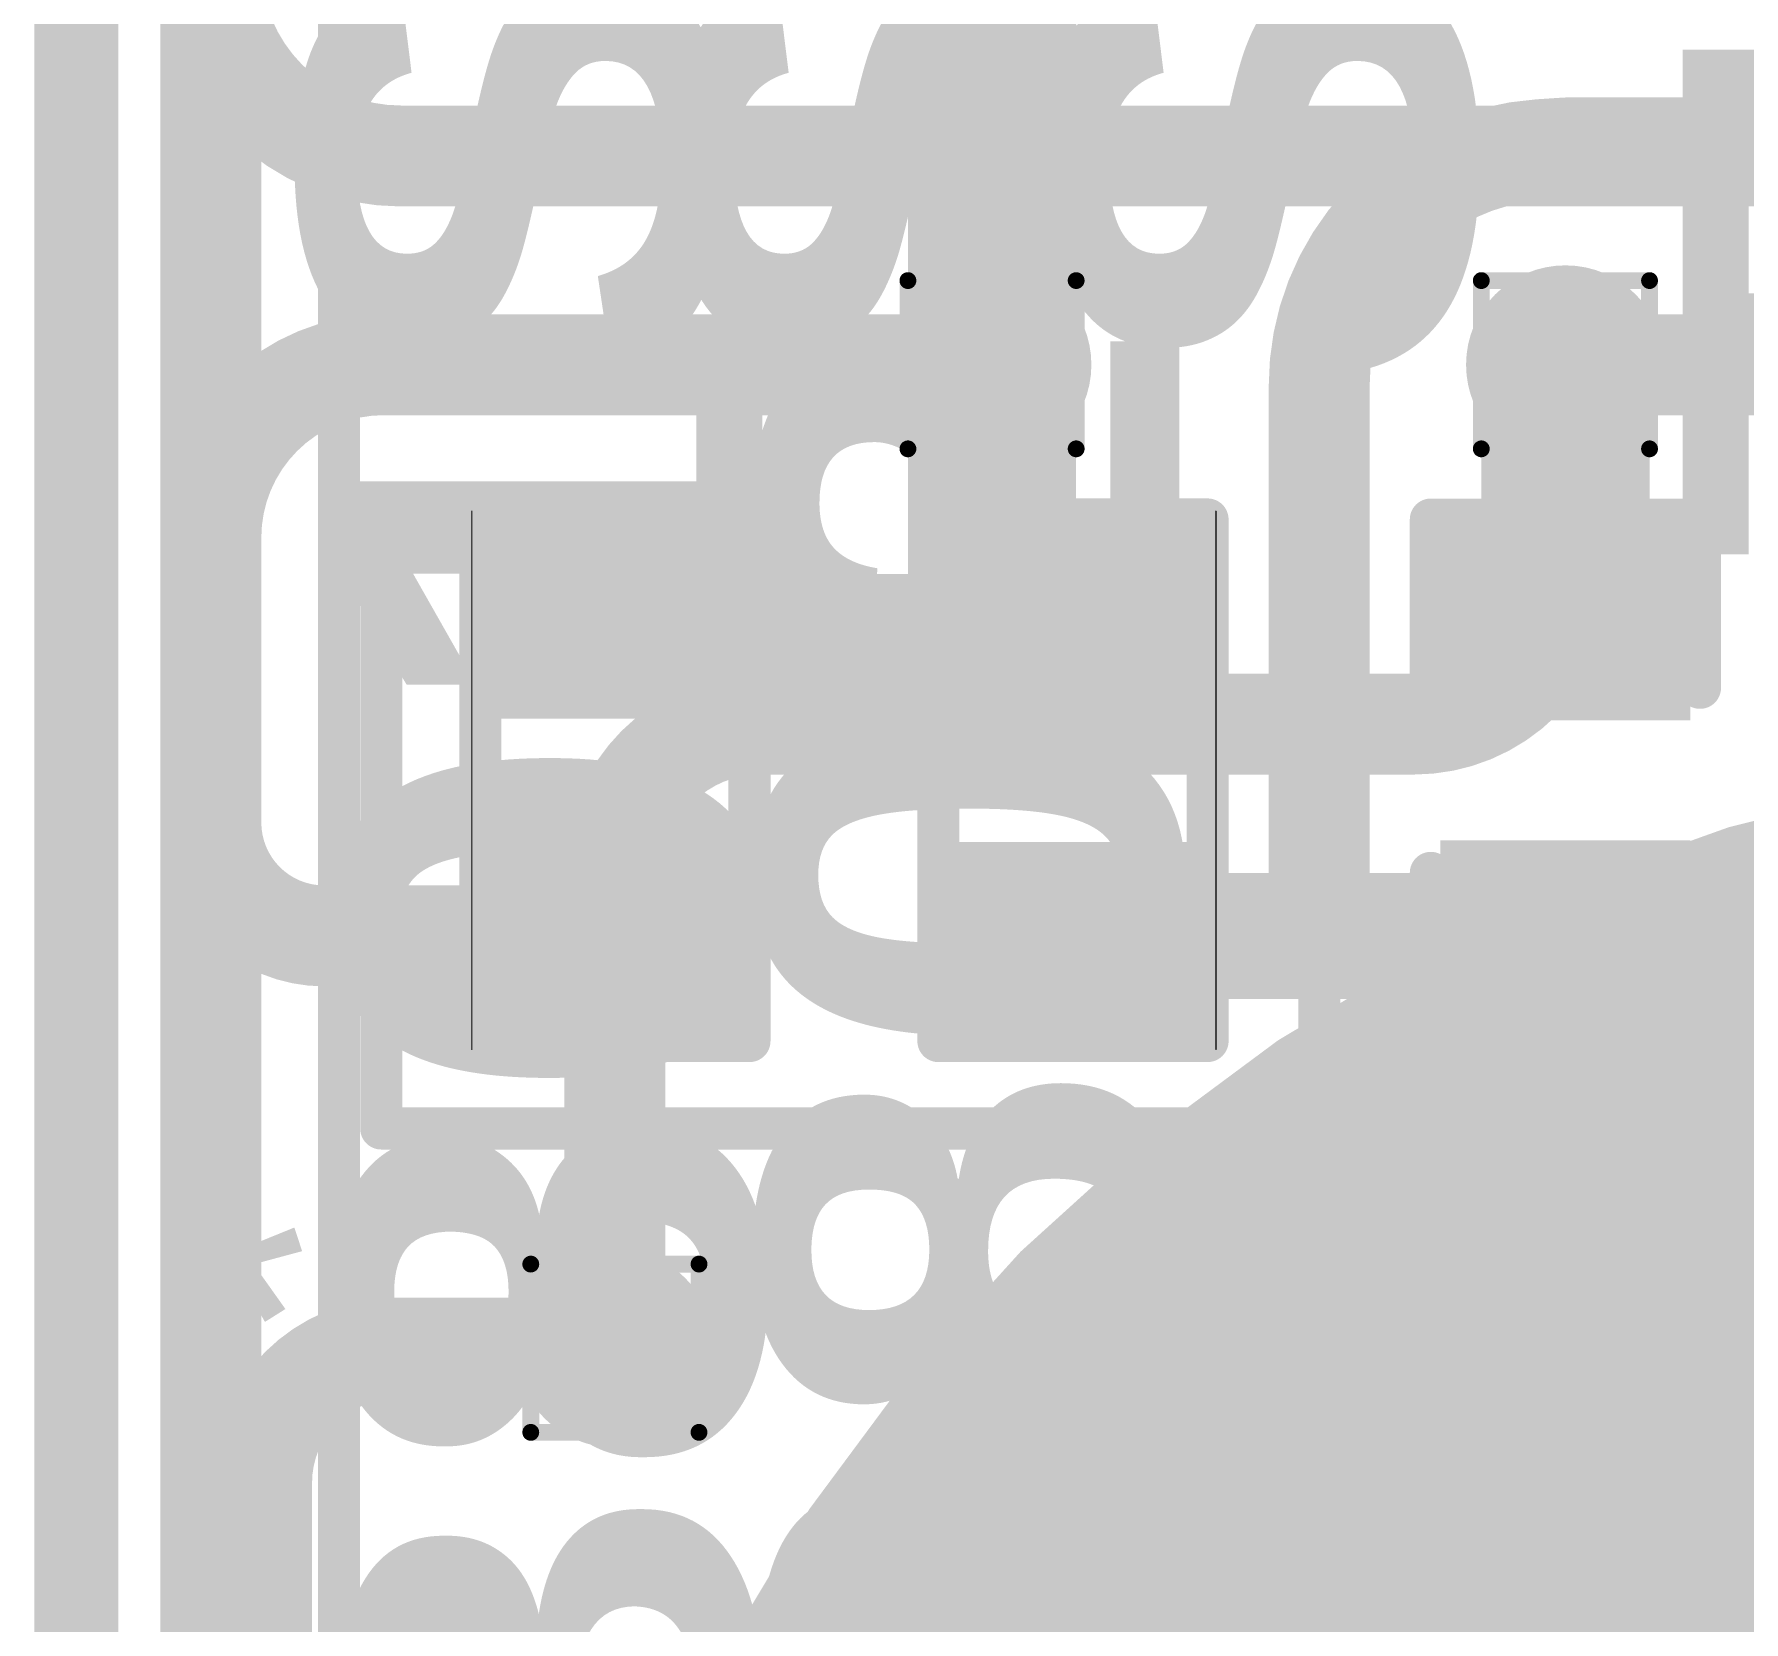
# Model space of a CAD drawing. Header units: inches. Extents: x -17 to 443, y -40 to 218.
# Drawn here: x -1.9 to 3.26, y 6.11 to 10.9 of the extents above; entities that cross this region are included whole.
import ezdxf

# ---------------------------------------------------------------- set-up
doc = ezdxf.new("R2010")
doc.units = ezdxf.units.IN
for name, color, linetype in [('Board Outline', 216, 'Continuous'), ('Bottom Layer', 5, 'Continuous'), ('Bottom Overlay', 54, 'Continuous'), ('Bottom Paste', 16, 'Continuous'), ('Bottom Solder', 6, 'Continuous'), ('Drill Drawing', 1, 'Continuous'), ('Fabrication', 76, 'Continuous'), ('Top Layer', 1, 'Continuous'), ('Top Overlay', 2, 'Continuous'), ('Top Paste', 8, 'Continuous'), ('Top Solder', 216, 'Continuous'), ('Via Holes', 16, 'Continuous')]:
    doc.layers.add(name, color=color, linetype=linetype)
doc.styles.add('Arial', font='', dxfattribs={"height": 0.2})
doc.styles.add('Arial Black_Bold', font='', dxfattribs={"height": 0.2})
doc.styles.get('Arial').set_extended_font_data('Arial')
doc.styles.get('Arial Black_Bold').set_extended_font_data('Arial Black', bold=True)

# ---------------------------------------------------------------- blocks, each defined once
blk = doc.blocks.new('SEMG_PAD_B_64')
at = {"layer": 'Bottom Layer'}
h = blk.add_hatch(color=5, dxfattribs=at)
edge = h.paths.add_edge_path()
edge.add_arc((-2.794e-05, 9.987183479999999), 5.00000016, 0, 360)
at = {"layer": 'Bottom Paste'}
h = blk.add_hatch(color=16, dxfattribs=at)
edge = h.paths.add_edge_path()
edge.add_arc((-2.794e-05, 9.987183479999999), 5.00000016, 0, 360)
at = {"layer": 'Bottom Solder'}
h = blk.add_hatch(color=6, dxfattribs=at)
edge = h.paths.add_edge_path()
edge.add_arc((-2.794e-05, 9.987183479999999), 5.10160016, 0, 360)
at = {"layer": 'Bottom Overlay'}
blk.add_lwpolyline([(5.683262699999999, 10.96579468, 0.127, 0.127, 0), (5.683262699999999, -10.96562958, 0.127, 0.127, 0)], format="xyseb", dxfattribs=at)
blk = doc.blocks.new('SOIC_8_70')
at = {"layer": 'Top Layer'}
for points in [[(-1.92499996, 2.2049994), (-1.92499996, 1.6050006), (-3.474999399999999, 1.6050006), (-3.474999399999999, 2.2049994)], [(3.474999399999999, 2.2049994), (3.474999399999999, 1.6050006), (1.92499996, 1.6050006), (1.92499996, 2.2049994)], [(-1.92499996, 0.9349994), (-1.92499996, 0.3350006), (-3.474999399999999, 0.3350006), (-3.474999399999999, 0.9349994)], [(3.474999399999999, 0.9349994), (3.474999399999999, 0.3350006), (1.92499996, 0.3350006), (1.92499996, 0.9349994)], [(-1.92499996, -0.3350006), (-1.92499996, -0.9349994), (-3.474999399999999, -0.9349994), (-3.474999399999999, -0.3350006)], [(3.474999399999999, -0.3350006), (3.474999399999999, -0.9349994), (1.92499996, -0.9349994), (1.92499996, -0.3350006)], [(-1.92499996, -1.6050006), (-1.92499996, -2.2049994), (-3.474999399999999, -2.2049994), (-3.474999399999999, -1.6050006)], [(3.474999399999999, -1.6050006), (3.474999399999999, -2.2049994), (1.92499996, -2.2049994), (1.92499996, -1.6050006)]]:
    blk.add_hatch(color=1, dxfattribs=at).paths.add_polyline_path(points)
at = {"layer": 'Top Overlay'}
blk.add_hatch(color=2, dxfattribs=at).paths.add_polyline_path([(-1.82916576, 1.57479492), (-1.49896576, 1.57479492), (-1.49896576, 2.23519492), (-1.82916576, 2.23519492)])
at = {"layer": 'Top Paste'}
for points in [[(-1.92499996, 2.2049994), (-1.92499996, 1.6050006), (-3.474999399999999, 1.6050006), (-3.474999399999999, 2.2049994)], [(3.474999399999999, 2.2049994), (3.474999399999999, 1.6050006), (1.92499996, 1.6050006), (1.92499996, 2.2049994)], [(-1.92499996, 0.9349994), (-1.92499996, 0.3350006), (-3.474999399999999, 0.3350006), (-3.474999399999999, 0.9349994)], [(3.474999399999999, 0.9349994), (3.474999399999999, 0.3350006), (1.92499996, 0.3350006), (1.92499996, 0.9349994)], [(-1.92499996, -0.3350006), (-1.92499996, -0.9349994), (-3.474999399999999, -0.9349994), (-3.474999399999999, -0.3350006)], [(3.474999399999999, -0.3350006), (3.474999399999999, -0.9349994), (1.92499996, -0.9349994), (1.92499996, -0.3350006)], [(-1.92499996, -1.6050006), (-1.92499996, -2.2049994), (-3.474999399999999, -2.2049994), (-3.474999399999999, -1.6050006)], [(3.474999399999999, -1.6050006), (3.474999399999999, -2.2049994), (1.92499996, -2.2049994), (1.92499996, -1.6050006)]]:
    blk.add_hatch(color=8, dxfattribs=at).paths.add_polyline_path(points)
at = {"layer": 'Top Solder'}
for points in [[(-1.82339996, 2.3065994), (-1.82339996, 1.5034006), (-3.5765994, 1.5034006), (-3.5765994, 2.3065994)], [(3.5765994, 2.3065994), (3.5765994, 1.5034006), (1.82339996, 1.5034006), (1.82339996, 2.3065994)], [(-1.82339996, 1.0365994), (-1.82339996, 0.2334006000000001), (-3.5765994, 0.2334005999999999), (-3.5765994, 1.0365994)], [(3.5765994, 1.0365994), (3.5765994, 0.2334006000000001), (1.82339996, 0.2334005999999999), (1.82339996, 1.0365994)], [(-1.82339996, -0.2334005999999999), (-1.82339996, -1.0365994), (-3.5765994, -1.0365994), (-3.5765994, -0.2334006000000001)], [(3.5765994, -0.2334005999999999), (3.5765994, -1.0365994), (1.82339996, -1.0365994), (1.82339996, -0.2334006000000001)], [(-1.82339996, -1.5034006), (-1.82339996, -2.3065994), (-3.5765994, -2.3065994), (-3.5765994, -1.5034006)], [(3.5765994, -1.5034006), (3.5765994, -2.3065994), (1.82339996, -2.3065994), (1.82339996, -1.5034006)]]:
    blk.add_hatch(color=216, dxfattribs=at).paths.add_polyline_path(points)
at = {"layer": 'Top Overlay'}
for points in [[(-1.990598, 2.4892, 0.127, 0.127, 0), (-1.990598, 2.3114, 0.127, 0.127, 0)], [(-1.990598, 2.4892, 0.127, 0.127, 0), (1.990598, 2.4892, 0.127, 0.127, 0)], [(1.990598, 2.4892, 0.127, 0.127, 0), (1.990598, 2.3114, 0.127, 0.127, 0)], [(-3.759199999999999, 2.03199746, 0.127, 0.127, 0), (-3.6322, 1.905, 0.127, 0.127, 0)], [(-3.759199999999999, 2.03199746, 0.127, 0.127, 0), (-3.759199999999999, 1.778, 0.127, 0.127, 0)], [(-3.6322, 1.905, 0.127, 0.127, 0), (-3.759199999999999, 1.778, 0.127, 0.127, 0)], [(-1.990598, -2.3114, 0.127, 0.127, 0), (-1.990598, -2.4892, 0.127, 0.127, 0)], [(1.990598, -2.3114, 0.127, 0.127, 0), (1.990598, -2.4892, 0.127, 0.127, 0)], [(-1.990598, -2.4892, 0.127, 0.127, 0), (1.990598, -2.4892, 0.127, 0.127, 0)]]:
    blk.add_lwpolyline(points, format="xyseb", dxfattribs=at)
for points in [[(-2.022348, 2.4892, 0.0635, 0.0635, 1), (-1.958848, 2.4892, 0.0635, 0.0635, 1)], [(-2.022348, 2.4892, 0.0635, 0.0635, 1), (-1.958848, 2.4892, 0.0635, 0.0635, 1)], [(1.958848, 2.4892, 0.0635, 0.0635, 1), (2.022348, 2.4892, 0.0635, 0.0635, 1)], [(1.958848, 2.4892, 0.0635, 0.0635, 1), (2.022348, 2.4892, 0.0635, 0.0635, 1)], [(-2.022348, 2.3114, 0.0635, 0.0635, 1), (-1.958848, 2.3114, 0.0635, 0.0635, 1)], [(1.958848, 2.3114, 0.0635, 0.0635, 1), (2.022348, 2.3114, 0.0635, 0.0635, 1)], [(-3.79095, 2.03199746, 0.0635, 0.0635, 1), (-3.72745, 2.03199746, 0.0635, 0.0635, 1)], [(-3.79095, 2.03199746, 0.0635, 0.0635, 1), (-3.72745, 2.03199746, 0.0635, 0.0635, 1)], [(-3.663949999999999, 1.905, 0.0635, 0.0635, 1), (-3.600449999999999, 1.905, 0.0635, 0.0635, 1)], [(-3.663949999999999, 1.905, 0.0635, 0.0635, 1), (-3.600449999999999, 1.905, 0.0635, 0.0635, 1)], [(-3.79095, 1.778, 0.0635, 0.0635, 1), (-3.72745, 1.778, 0.0635, 0.0635, 1)], [(-3.79095, 1.778, 0.0635, 0.0635, 1), (-3.72745, 1.778, 0.0635, 0.0635, 1)], [(-2.022348, -2.3114, 0.0635, 0.0635, 1), (-1.958848, -2.3114, 0.0635, 0.0635, 1)], [(1.958848, -2.3114, 0.0635, 0.0635, 1), (2.022348, -2.3114, 0.0635, 0.0635, 1)], [(-2.022348, -2.4892, 0.0635, 0.0635, 1), (-1.958848, -2.4892, 0.0635, 0.0635, 1)], [(-2.022348, -2.4892, 0.0635, 0.0635, 1), (-1.958848, -2.4892, 0.0635, 0.0635, 1)], [(1.958848, -2.4892, 0.0635, 0.0635, 1), (2.022348, -2.4892, 0.0635, 0.0635, 1)], [(1.958848, -2.4892, 0.0635, 0.0635, 1), (2.022348, -2.4892, 0.0635, 0.0635, 1)]]:
    blk.add_lwpolyline(points, format="xyseb", close=True, dxfattribs=at)
blk = doc.blocks.new('S______B______0402_94')
at = {"layer": 'Top Layer'}
for points in [[(-0.6985, -0.3175), (-0.6985, 0.3175), (-0.2412999999999999, 0.3175), (-0.2413, -0.3175)], [(0.2412999999999999, -0.3175), (0.2413, 0.3175), (0.6985, 0.3175), (0.6985, -0.3175)]]:
    blk.add_hatch(color=1, dxfattribs=at).paths.add_polyline_path(points)
at = {"layer": 'Top Paste'}
for points in [[(-0.6985, -0.3175), (-0.6985, 0.3175), (-0.2412999999999999, 0.3175), (-0.2413, -0.3175)], [(0.2412999999999999, -0.3175), (0.2413, 0.3175), (0.6985, 0.3175), (0.6985, -0.3175)]]:
    blk.add_hatch(color=8, dxfattribs=at).paths.add_polyline_path(points)
at = {"layer": 'Top Solder'}
for points in [[(-0.75350116, -0.37250116), (-0.75350116, 0.37250116), (-0.1862988399999999, 0.37250116), (-0.18629884, -0.37250116)], [(0.1862988399999999, -0.37250116), (0.18629884, 0.37250116), (0.75350116, 0.37250116), (0.75350116, -0.37250116)]]:
    blk.add_hatch(color=216, dxfattribs=at).paths.add_polyline_path(points)
at = {"layer": 'Top Overlay'}
for points in [[(-0.7874, 0.4064, 0.127, 0.127, 0), (-0.7874, -0.4064, 0.127, 0.127, 0)], [(-0.7874, 0.4064, 0.127, 0.127, 0), (0.7874, 0.4064, 0.127, 0.127, 0)], [(0.7874, 0.4064, 0.127, 0.127, 0), (0.7874, -0.4064, 0.127, 0.127, 0)], [(-0.7874, -0.4064, 0.127, 0.127, 0), (0.7874, -0.4064, 0.127, 0.127, 0)], [(-0.8128, -0.4318, 0.0032258, 0.0032258, 0), (0.8128, -0.4318, 0.0032258, 0.0032258, 0)]]:
    blk.add_lwpolyline(points, format="xyseb", dxfattribs=at)
for points in [[(-0.8191499999999999, 0.4064, 0.0635, 0.0635, 1), (-0.7556499999999999, 0.4064, 0.0635, 0.0635, 1)], [(-0.8191499999999999, 0.4064, 0.0635, 0.0635, 1), (-0.7556499999999999, 0.4064, 0.0635, 0.0635, 1)], [(0.7556499999999999, 0.4064, 0.0635, 0.0635, 1), (0.8191499999999999, 0.4064, 0.0635, 0.0635, 1)], [(0.7556499999999999, 0.4064, 0.0635, 0.0635, 1), (0.8191499999999999, 0.4064, 0.0635, 0.0635, 1)], [(-0.8191499999999999, -0.4064, 0.0635, 0.0635, 1), (-0.7556499999999999, -0.4064, 0.0635, 0.0635, 1)], [(-0.8191499999999999, -0.4064, 0.0635, 0.0635, 1), (-0.7556499999999999, -0.4064, 0.0635, 0.0635, 1)], [(0.7556499999999999, -0.4064, 0.0635, 0.0635, 1), (0.8191499999999999, -0.4064, 0.0635, 0.0635, 1)], [(0.7556499999999999, -0.4064, 0.0635, 0.0635, 1), (0.8191499999999999, -0.4064, 0.0635, 0.0635, 1)], [(-0.81360518, -0.4318, 0.0016129, 0.0016129, 1), (-0.8119948199999999, -0.4318, 0.0016129, 0.0016129, 1)], [(0.8119948199999999, -0.4318, 0.0016129, 0.0016129, 1), (0.81360518, -0.4318, 0.0016129, 0.0016129, 1)]]:
    blk.add_lwpolyline(points, format="xyseb", close=True, dxfattribs=at)
at = {"layer": 'Top Overlay', "style": 'Arial Black_Bold'}
blk.add_text('SB801', height=1.27, dxfattribs=at).set_placement((1.0117836, -0.43494706))
blk = doc.blocks.new('R___0402_160')
at = {"layer": 'Top Layer'}
for points in [[(-0.6985, -0.3175), (-0.6985, 0.3174999999999999), (-0.2413000000000001, 0.3175), (-0.2412999999999999, -0.3174999999999999)], [(0.2413000000000001, -0.3175), (0.2412999999999999, 0.3174999999999999), (0.6985, 0.3175), (0.6985, -0.3174999999999999)]]:
    blk.add_hatch(color=1, dxfattribs=at).paths.add_polyline_path(points)
at = {"layer": 'Top Paste'}
for points in [[(-0.6985, -0.3175), (-0.6985, 0.3174999999999999), (-0.2413000000000001, 0.3175), (-0.2412999999999999, -0.3174999999999999)], [(0.2413000000000001, -0.3175), (0.2412999999999999, 0.3174999999999999), (0.6985, 0.3175), (0.6985, -0.3174999999999999)]]:
    blk.add_hatch(color=8, dxfattribs=at).paths.add_polyline_path(points)
at = {"layer": 'Top Solder'}
for points in [[(-0.75350116, -0.3725011600000001), (-0.75350116, 0.3725011599999999), (-0.18629884, 0.3725011600000001), (-0.1862988399999999, -0.3725011599999999)], [(0.18629884, -0.3725011600000001), (0.1862988399999999, 0.3725011599999999), (0.75350116, 0.3725011600000001), (0.75350116, -0.3725011599999999)]]:
    blk.add_hatch(color=216, dxfattribs=at).paths.add_polyline_path(points)
at = {"layer": 'Top Overlay'}
for points in [[(0.7874, 0.4064, 0.127, 0.127, 0), (-0.7874, 0.4064, 0.127, 0.127, 0)], [(-0.7874, -0.4064, 0.127, 0.127, 0), (-0.7874, 0.4064, 0.127, 0.127, 0)], [(0.7874, -0.4064, 0.127, 0.127, 0), (0.7874, 0.4064, 0.127, 0.127, 0)], [(0.7874, -0.4064, 0.127, 0.127, 0), (-0.7874, -0.4064, 0.127, 0.127, 0)], [(0.8128, -0.4318, 0.0032258, 0.0032258, 0), (-0.8128, -0.4318, 0.0032258, 0.0032258, 0)]]:
    blk.add_lwpolyline(points, format="xyseb", dxfattribs=at)
for points in [[(-0.8191499999999999, 0.4064, 0.0635, 0.0635, 1), (-0.7556499999999999, 0.4064, 0.0635, 0.0635, 1)], [(-0.8191499999999999, 0.4064, 0.0635, 0.0635, 1), (-0.7556499999999999, 0.4064, 0.0635, 0.0635, 1)], [(0.7556499999999999, 0.4064, 0.0635, 0.0635, 1), (0.8191499999999999, 0.4064, 0.0635, 0.0635, 1)], [(0.7556499999999999, 0.4064, 0.0635, 0.0635, 1), (0.8191499999999999, 0.4064, 0.0635, 0.0635, 1)], [(-0.8191499999999999, -0.4064, 0.0635, 0.0635, 1), (-0.7556499999999999, -0.4064, 0.0635, 0.0635, 1)], [(-0.8191499999999999, -0.4064, 0.0635, 0.0635, 1), (-0.7556499999999999, -0.4064, 0.0635, 0.0635, 1)], [(0.7556499999999999, -0.4064, 0.0635, 0.0635, 1), (0.8191499999999999, -0.4064, 0.0635, 0.0635, 1)], [(0.7556499999999999, -0.4064, 0.0635, 0.0635, 1), (0.8191499999999999, -0.4064, 0.0635, 0.0635, 1)], [(-0.81360518, -0.4318, 0.0016129, 0.0016129, 1), (-0.8119948199999999, -0.4318, 0.0016129, 0.0016129, 1)], [(0.8119948199999999, -0.4318, 0.0016129, 0.0016129, 1), (0.81360518, -0.4318, 0.0016129, 0.0016129, 1)]]:
    blk.add_lwpolyline(points, format="xyseb", close=True, dxfattribs=at)
blk = doc.blocks.new('R___0402_161')
at = {"layer": 'Top Layer'}
for points in [[(-0.6985, -0.3175), (-0.6985, 0.3175), (-0.2412999999999999, 0.3175), (-0.2413, -0.3175)], [(0.2412999999999999, -0.3175), (0.2413, 0.3175), (0.6985, 0.3175), (0.6985, -0.3175)]]:
    blk.add_hatch(color=1, dxfattribs=at).paths.add_polyline_path(points)
at = {"layer": 'Top Paste'}
for points in [[(-0.6985, -0.3175), (-0.6985, 0.3175), (-0.2412999999999999, 0.3175), (-0.2413, -0.3175)], [(0.2412999999999999, -0.3175), (0.2413, 0.3175), (0.6985, 0.3175), (0.6985, -0.3175)]]:
    blk.add_hatch(color=8, dxfattribs=at).paths.add_polyline_path(points)
at = {"layer": 'Top Solder'}
for points in [[(-0.75350116, -0.37250116), (-0.75350116, 0.37250116), (-0.1862988399999999, 0.37250116), (-0.18629884, -0.37250116)], [(0.1862988399999999, -0.37250116), (0.18629884, 0.37250116), (0.75350116, 0.37250116), (0.75350116, -0.37250116)]]:
    blk.add_hatch(color=216, dxfattribs=at).paths.add_polyline_path(points)
at = {"layer": 'Top Overlay'}
for points in [[(-0.7874, 0.4064, 0.127, 0.127, 0), (0.7874, 0.4064, 0.127, 0.127, 0)], [(-0.7874, 0.4064, 0.127, 0.127, 0), (-0.7874, -0.4064, 0.127, 0.127, 0)], [(0.7874, 0.4064, 0.127, 0.127, 0), (0.7874, -0.4064, 0.127, 0.127, 0)], [(-0.7874, -0.4064, 0.127, 0.127, 0), (0.7874, -0.4064, 0.127, 0.127, 0)], [(-0.8128, -0.4318, 0.0032258, 0.0032258, 0), (0.8128, -0.4318, 0.0032258, 0.0032258, 0)]]:
    blk.add_lwpolyline(points, format="xyseb", dxfattribs=at)
for points in [[(-0.8191499999999999, 0.4064, 0.0635, 0.0635, 1), (-0.7556499999999999, 0.4064, 0.0635, 0.0635, 1)], [(-0.8191499999999999, 0.4064, 0.0635, 0.0635, 1), (-0.7556499999999999, 0.4064, 0.0635, 0.0635, 1)], [(0.7556499999999999, 0.4064, 0.0635, 0.0635, 1), (0.8191499999999999, 0.4064, 0.0635, 0.0635, 1)], [(0.7556499999999999, 0.4064, 0.0635, 0.0635, 1), (0.8191499999999999, 0.4064, 0.0635, 0.0635, 1)], [(-0.8191499999999999, -0.4064, 0.0635, 0.0635, 1), (-0.7556499999999999, -0.4064, 0.0635, 0.0635, 1)], [(-0.8191499999999999, -0.4064, 0.0635, 0.0635, 1), (-0.7556499999999999, -0.4064, 0.0635, 0.0635, 1)], [(0.7556499999999999, -0.4064, 0.0635, 0.0635, 1), (0.8191499999999999, -0.4064, 0.0635, 0.0635, 1)], [(0.7556499999999999, -0.4064, 0.0635, 0.0635, 1), (0.8191499999999999, -0.4064, 0.0635, 0.0635, 1)], [(-0.81360518, -0.4318, 0.0016129, 0.0016129, 1), (-0.8119948199999999, -0.4318, 0.0016129, 0.0016129, 1)], [(0.8119948199999999, -0.4318, 0.0016129, 0.0016129, 1), (0.81360518, -0.4318, 0.0016129, 0.0016129, 1)]]:
    blk.add_lwpolyline(points, format="xyseb", close=True, dxfattribs=at)
blk = doc.blocks.new('C___0402_223')
at = {"layer": 'Top Layer'}
for points in [[(-0.6985, -0.3175), (-0.6985, 0.3175), (-0.2412999999999999, 0.3175), (-0.2413, -0.3175)], [(0.2412999999999999, -0.3175), (0.2413, 0.3175), (0.6985, 0.3175), (0.6985, -0.3175)]]:
    blk.add_hatch(color=1, dxfattribs=at).paths.add_polyline_path(points)
at = {"layer": 'Top Paste'}
for points in [[(-0.6985, -0.3175), (-0.6985, 0.3175), (-0.2412999999999999, 0.3175), (-0.2413, -0.3175)], [(0.2412999999999999, -0.3175), (0.2413, 0.3175), (0.6985, 0.3175), (0.6985, -0.3175)]]:
    blk.add_hatch(color=8, dxfattribs=at).paths.add_polyline_path(points)
at = {"layer": 'Top Solder'}
for points in [[(-0.7584998799999999, -0.37749988), (-0.7584998799999999, 0.37749988), (-0.18130012, 0.37749988), (-0.18130012, -0.37749988)], [(0.18130012, -0.37749988), (0.18130012, 0.37749988), (0.7584998799999999, 0.37749988), (0.7584998799999999, -0.37749988)]]:
    blk.add_hatch(color=216, dxfattribs=at).paths.add_polyline_path(points)
at = {"layer": 'Top Overlay'}
for points in [[(-0.7874, 0.4064, 0.127, 0.127, 0), (-0.7874, -0.4064, 0.127, 0.127, 0)], [(-0.7874, 0.4064, 0.127, 0.127, 0), (-0.2794, 0.4064, 0.127, 0.127, 0)], [(0.2794, 0.4064, 0.127, 0.127, 0), (0.7874, 0.4064, 0.127, 0.127, 0)], [(0.7874, 0.4064, 0.127, 0.127, 0), (0.7874, -0.4064, 0.127, 0.127, 0)], [(-0.7874, -0.4064, 0.127, 0.127, 0), (-0.2794, -0.4064, 0.127, 0.127, 0)], [(0.2794, -0.4064, 0.127, 0.127, 0), (0.7874, -0.4064, 0.127, 0.127, 0)]]:
    blk.add_lwpolyline(points, format="xyseb", dxfattribs=at)
for points in [[(-0.8191499999999999, 0.4064, 0.0635, 0.0635, 1), (-0.7556499999999999, 0.4064, 0.0635, 0.0635, 1)], [(-0.8191499999999999, 0.4064, 0.0635, 0.0635, 1), (-0.7556499999999999, 0.4064, 0.0635, 0.0635, 1)], [(-0.31115, 0.4064, 0.0635, 0.0635, 1), (-0.24765, 0.4064, 0.0635, 0.0635, 1)], [(0.24765, 0.4064, 0.0635, 0.0635, 1), (0.31115, 0.4064, 0.0635, 0.0635, 1)], [(0.7556499999999999, 0.4064, 0.0635, 0.0635, 1), (0.8191499999999999, 0.4064, 0.0635, 0.0635, 1)], [(0.7556499999999999, 0.4064, 0.0635, 0.0635, 1), (0.8191499999999999, 0.4064, 0.0635, 0.0635, 1)], [(-0.8191499999999999, -0.4064, 0.0635, 0.0635, 1), (-0.7556499999999999, -0.4064, 0.0635, 0.0635, 1)], [(-0.8191499999999999, -0.4064, 0.0635, 0.0635, 1), (-0.7556499999999999, -0.4064, 0.0635, 0.0635, 1)], [(-0.31115, -0.4064, 0.0635, 0.0635, 1), (-0.24765, -0.4064, 0.0635, 0.0635, 1)], [(0.24765, -0.4064, 0.0635, 0.0635, 1), (0.31115, -0.4064, 0.0635, 0.0635, 1)], [(0.7556499999999999, -0.4064, 0.0635, 0.0635, 1), (0.8191499999999999, -0.4064, 0.0635, 0.0635, 1)], [(0.7556499999999999, -0.4064, 0.0635, 0.0635, 1), (0.8191499999999999, -0.4064, 0.0635, 0.0635, 1)]]:
    blk.add_lwpolyline(points, format="xyseb", close=True, dxfattribs=at)

msp = doc.modelspace()

# ---------------------------------------------------------------- hatches: boundary and pattern name
at = {"layer": 'Bottom Layer'}
h = msp.add_hatch(color=5, dxfattribs=at)
edge = h.paths.add_edge_path()
edge.add_arc((0.98737166, 9.90483922), 0.2999994, 0, 360)
h = msp.add_hatch(color=5, dxfattribs=at)
edge = h.paths.add_edge_path()
edge.add_arc((2.71873472, 9.90483922), 0.2999994, 0, 360)
h = msp.add_hatch(color=5, dxfattribs=at)
edge = h.paths.add_edge_path()
edge.add_arc((-0.15146528, 6.93547762), 0.2999994, 0, 360)
at = {"layer": 'Top Layer'}
h = msp.add_hatch(color=1, dxfattribs=at)
edge = h.paths.add_edge_path()
edge.add_arc((0.98737166, 9.90483922), 0.2999994, 0, 360)
h = msp.add_hatch(color=1, dxfattribs=at)
edge = h.paths.add_edge_path()
edge.add_arc((2.71873472, 9.90483922), 0.2999994, 0, 360)
h = msp.add_hatch(color=1, dxfattribs=at)
edge = h.paths.add_edge_path()
edge.add_arc((-0.15146528, 6.93547762), 0.2999994, 0, 360)
at = {"layer": 'Via Holes'}
h = msp.add_hatch(color=7, dxfattribs=at)
edge = h.paths.add_edge_path()
edge.add_arc((0.98737166, 9.90483922), 0.1499997, 0, 360)
h = msp.add_hatch(color=7, dxfattribs=at)
edge = h.paths.add_edge_path()
edge.add_arc((2.71873472, 9.90483922), 0.1499997, 0, 360)
h = msp.add_hatch(color=7, dxfattribs=at)
edge = h.paths.add_edge_path()
edge.add_arc((-0.15146528, 6.93547762), 0.1499997, 0, 360)

# ---------------------------------------------------------------- linework, layer by layer
at = {"layer": 'Board Outline'}
msp.add_lwpolyline([(-1.77794412, 2.64836656, 0.127, 0.127, 0), (-1.7777841, 24.50402262, 0.127, 0.127, 0)], format="xyseb", dxfattribs=at)
at = {"layer": 'Bottom Layer'}
for points in [[(-0.7983092999999999, 10.53503862, 0.3048, 0.3048, -0.4142135623730951), (-1.3713968, 11.10812612, 0.3048, 0.3048, 0)], [(-0.7983092999999999, 10.53503862, 0.3048, 0.3048, 0), (3.47854016, 10.53503862, 0.3048, 0.3048, 0)], [(-1.37151364, 9.382996219999999, 0.3048, 0.3048, -0.4142135623730951), (-0.8496706399999999, 9.90483922, 0.3048, 0.3048, 0)], [(-0.8496706399999999, 9.90483922, 0.3048, 0.3048, 0), (0.98737166, 9.90483922, 0.3048, 0.3048, 0)], [(2.71873472, 9.27791134, 0.3048, 0.3048, 0), (2.71873472, 9.90483922, 0.3048, 0.3048, 0)], [(-1.37155174, 3.325035259999999, 0.3048, 0.3048, 0), (-1.37151618, 9.38299114, 0.3048, 0.3048, 0)], [(-1.37151618, 9.38299114, 0.3048, 0.3048, 0), (-1.37151364, 9.382996219999999, 0.3048, 0.3048, 0)], [(2.71873472, 9.27791134, 0.3048, 0.3048, -0.4142135623730951), (2.26066604, 8.819842659999999, 0.3048, 0.3048, 0)], [(-0.15146528, 8.382414019999999, 0.3048, 0.3048, -0.4142135623730951), (0.28596336, 8.819842659999999, 0.3048, 0.3048, 0)], [(0.28596336, 8.819842659999999, 0.3048, 0.3048, 0), (2.26066604, 8.819842659999999, 0.3048, 0.3048, 0)], [(-0.15146528, 6.93547762, 0.3048, 0.3048, 0), (-0.15146528, 8.382414019999999, 0.3048, 0.3048, 0)]]:
    msp.add_lwpolyline(points, format="xyseb", dxfattribs=at)
for points in [[(-0.8745093, 10.53503862, 0.1524, 0.1524, 1), (-0.7221093, 10.53503862, 0.1524, 0.1524, 1)], [(-0.8745093, 10.53503862, 0.1524, 0.1524, 1), (-0.7221093, 10.53503862, 0.1524, 0.1524, 1)], [(-0.92587064, 9.90483922, 0.1524, 0.1524, 1), (-0.7734706399999999, 9.90483922, 0.1524, 0.1524, 1)], [(-0.92587064, 9.90483922, 0.1524, 0.1524, 1), (-0.7734706399999999, 9.90483922, 0.1524, 0.1524, 1)], [(0.9111716599999999, 9.90483922, 0.1524, 0.1524, 1), (1.06357166, 9.90483922, 0.1524, 0.1524, 1)], [(2.64253472, 9.90483922, 0.1524, 0.1524, 1), (2.79493472, 9.90483922, 0.1524, 0.1524, 1)], [(-1.44771618, 9.38299114, 0.1524, 0.1524, 1), (-1.29531618, 9.38299114, 0.1524, 0.1524, 1)], [(-1.44771618, 9.38299114, 0.1524, 0.1524, 1), (-1.29531618, 9.38299114, 0.1524, 0.1524, 1)], [(-1.44771364, 9.382996219999999, 0.1524, 0.1524, 1), (-1.29531364, 9.382996219999999, 0.1524, 0.1524, 1)], [(-1.44771364, 9.382996219999999, 0.1524, 0.1524, 1), (-1.29531364, 9.382996219999999, 0.1524, 0.1524, 1)], [(2.64253472, 9.27791134, 0.1524, 0.1524, 1), (2.79493472, 9.27791134, 0.1524, 0.1524, 1)], [(2.64253472, 9.27791134, 0.1524, 0.1524, 1), (2.79493472, 9.27791134, 0.1524, 0.1524, 1)], [(0.20976336, 8.819842659999999, 0.1524, 0.1524, 1), (0.3621633599999999, 8.819842659999999, 0.1524, 0.1524, 1)], [(0.20976336, 8.819842659999999, 0.1524, 0.1524, 1), (0.3621633599999999, 8.819842659999999, 0.1524, 0.1524, 1)], [(2.18446604, 8.819842659999999, 0.1524, 0.1524, 1), (2.33686604, 8.819842659999999, 0.1524, 0.1524, 1)], [(2.18446604, 8.819842659999999, 0.1524, 0.1524, 1), (2.33686604, 8.819842659999999, 0.1524, 0.1524, 1)], [(-0.22766528, 8.382414019999999, 0.1524, 0.1524, 1), (-0.07526527999999999, 8.382414019999999, 0.1524, 0.1524, 1)], [(-0.22766528, 8.382414019999999, 0.1524, 0.1524, 1), (-0.07526527999999999, 8.382414019999999, 0.1524, 0.1524, 1)], [(-0.22766528, 6.93547762, 0.1524, 0.1524, 1), (-0.07526527999999999, 6.93547762, 0.1524, 0.1524, 1)]]:
    msp.add_lwpolyline(points, format="xyseb", close=True, dxfattribs=at)
at = {"layer": 'Drill Drawing'}
for points in [[(0.73337166, 10.15883922, 0.0508, 0.0508, 0), (1.24137166, 10.15883922, 0.0508, 0.0508, 0)], [(0.73337166, 9.65083922, 0.0508, 0.0508, 0), (0.73337166, 10.15883922, 0.0508, 0.0508, 0)], [(1.24137166, 9.65083922, 0.0508, 0.0508, 0), (1.24137166, 10.15883922, 0.0508, 0.0508, 0)], [(2.46473472, 10.15883922, 0.0508, 0.0508, 0), (2.97273472, 10.15883922, 0.0508, 0.0508, 0)], [(2.46473472, 9.65083922, 0.0508, 0.0508, 0), (2.46473472, 10.15883922, 0.0508, 0.0508, 0)], [(2.97273472, 9.65083922, 0.0508, 0.0508, 0), (2.97273472, 10.15883922, 0.0508, 0.0508, 0)], [(0.73337166, 9.65083922, 0.0508, 0.0508, 0), (1.24137166, 9.65083922, 0.0508, 0.0508, 0)], [(2.46473472, 9.65083922, 0.0508, 0.0508, 0), (2.97273472, 9.65083922, 0.0508, 0.0508, 0)], [(-0.40546528, 7.189477619999999, 0.0508, 0.0508, 0), (0.10253472, 7.189477619999999, 0.0508, 0.0508, 0)], [(-0.40546528, 6.68147762, 0.0508, 0.0508, 0), (-0.40546528, 7.189477619999999, 0.0508, 0.0508, 0)], [(0.10253472, 6.68147762, 0.0508, 0.0508, 0), (0.10253472, 7.189477619999999, 0.0508, 0.0508, 0)], [(-0.40546528, 6.68147762, 0.0508, 0.0508, 0), (0.10253472, 6.68147762, 0.0508, 0.0508, 0)]]:
    msp.add_lwpolyline(points, format="xyseb", dxfattribs=at)
for points in [[(0.7206716599999999, 10.15883922, 0.0254, 0.0254, 1), (0.7460716599999999, 10.15883922, 0.0254, 0.0254, 1)], [(0.7206716599999999, 10.15883922, 0.0254, 0.0254, 1), (0.7460716599999999, 10.15883922, 0.0254, 0.0254, 1)], [(1.22867166, 10.15883922, 0.0254, 0.0254, 1), (1.25407166, 10.15883922, 0.0254, 0.0254, 1)], [(1.22867166, 10.15883922, 0.0254, 0.0254, 1), (1.25407166, 10.15883922, 0.0254, 0.0254, 1)], [(2.45203472, 10.15883922, 0.0254, 0.0254, 1), (2.47743472, 10.15883922, 0.0254, 0.0254, 1)], [(2.45203472, 10.15883922, 0.0254, 0.0254, 1), (2.47743472, 10.15883922, 0.0254, 0.0254, 1)], [(2.96003472, 10.15883922, 0.0254, 0.0254, 1), (2.98543472, 10.15883922, 0.0254, 0.0254, 1)], [(2.96003472, 10.15883922, 0.0254, 0.0254, 1), (2.98543472, 10.15883922, 0.0254, 0.0254, 1)], [(0.7206716599999999, 9.65083922, 0.0254, 0.0254, 1), (0.7460716599999999, 9.65083922, 0.0254, 0.0254, 1)], [(0.7206716599999999, 9.65083922, 0.0254, 0.0254, 1), (0.7460716599999999, 9.65083922, 0.0254, 0.0254, 1)], [(1.22867166, 9.65083922, 0.0254, 0.0254, 1), (1.25407166, 9.65083922, 0.0254, 0.0254, 1)], [(1.22867166, 9.65083922, 0.0254, 0.0254, 1), (1.25407166, 9.65083922, 0.0254, 0.0254, 1)], [(2.45203472, 9.65083922, 0.0254, 0.0254, 1), (2.47743472, 9.65083922, 0.0254, 0.0254, 1)], [(2.45203472, 9.65083922, 0.0254, 0.0254, 1), (2.47743472, 9.65083922, 0.0254, 0.0254, 1)], [(2.96003472, 9.65083922, 0.0254, 0.0254, 1), (2.98543472, 9.65083922, 0.0254, 0.0254, 1)], [(2.96003472, 9.65083922, 0.0254, 0.0254, 1), (2.98543472, 9.65083922, 0.0254, 0.0254, 1)], [(-0.41816528, 7.189477619999999, 0.0254, 0.0254, 1), (-0.39276528, 7.189477619999999, 0.0254, 0.0254, 1)], [(-0.41816528, 7.189477619999999, 0.0254, 0.0254, 1), (-0.39276528, 7.189477619999999, 0.0254, 0.0254, 1)], [(0.08983471999999999, 7.189477619999999, 0.0254, 0.0254, 1), (0.11523472, 7.189477619999999, 0.0254, 0.0254, 1)], [(0.08983471999999999, 7.189477619999999, 0.0254, 0.0254, 1), (0.11523472, 7.189477619999999, 0.0254, 0.0254, 1)], [(-0.41816528, 6.68147762, 0.0254, 0.0254, 1), (-0.39276528, 6.68147762, 0.0254, 0.0254, 1)], [(-0.41816528, 6.68147762, 0.0254, 0.0254, 1), (-0.39276528, 6.68147762, 0.0254, 0.0254, 1)], [(0.08983471999999999, 6.68147762, 0.0254, 0.0254, 1), (0.11523472, 6.68147762, 0.0254, 0.0254, 1)], [(0.08983471999999999, 6.68147762, 0.0254, 0.0254, 1), (0.11523472, 6.68147762, 0.0254, 0.0254, 1)]]:
    msp.add_lwpolyline(points, format="xyseb", close=True, dxfattribs=at)
at = {"layer": 'Fabrication'}
msp.add_lwpolyline([(-1.77794412, 2.64836656, 0.254, 0.254, 0), (-1.7777841, 24.50402262, 0.254, 0.254, 0)], format="xyseb", dxfattribs=at)
msp.add_lwpolyline([(9.69903318, 3.6018089, 0.254, 0.254, 1), (-0.30096714, 3.6018089, 0.254, 0.254, 1)], format="xyseb", close=True, dxfattribs=at)
at = {"layer": 'Top Layer'}
for points in [[(-1.37151872, 8.52250772, 0.3048, 0.3048, 0), (-1.37145776, 16.76248108, 0.3048, 0.3048, 0)], [(0.98737166, 9.90483922, 0.508, 0.508, 0), (0.98737166, 13.5762365, 0.508, 0.508, 0)], [(1.97523608, 9.840559439999998, 0.3048, 0.3048, -0.3960336503774174), (2.64200132, 10.55409116, 0.3048, 0.3048, 0)], [(2.64200132, 10.55409116, 0.3048, 0.3048, 0), (2.72486628, 10.55949374, 0.3048, 0.3048, 0)], [(2.72486628, 10.55949374, 0.3048, 0.3048, 0), (4.41277248, 10.55949628, 0.3048, 0.3048, 0)], [(0.98737166, 9.22782508, 0.508, 0.508, 0), (0.98737166, 9.90483922, 0.508, 0.508, 0)], [(2.71873472, 9.19253178, 0.508, 0.508, 0), (2.71873472, 9.90483922, 0.508, 0.508, 0)], [(2.71873472, 9.90483922, 0.3048, 0.3048, 0), (4.41277502, 9.90483922, 0.3048, 0.3048, 0)], [(1.97523354, 9.840559439999998, 0.3048, 0.3048, 0), (1.97523608, 9.8393123, 0.3048, 0.3048, 0)], [(1.97523608, 8.180199539999998, 0.3048, 0.3048, 0), (1.97523608, 9.8393123, 0.3048, 0.3048, 0)], [(-0.15146528, 9.12011892, 0.3048, 0.3048, 0), (1.23172982, 9.12011892, 0.3048, 0.3048, 0)], [(1.23172982, 9.12011892, 0.3048, 0.3048, 0), (1.2317349, 9.120123999999999, 0.3048, 0.3048, 0)], [(-1.37151872, 8.52250518, 0.3048, 0.3048, 0), (-1.37151872, 8.52250772, 0.3048, 0.3048, 0)], [(-1.02933246, 8.18031892, 0.3048, 0.3048, -0.4142135623730951), (-1.37151872, 8.52250518, 0.3048, 0.3048, 0)], [(1.23185682, 8.180199539999998, 0.3809999999999999, 0.3809999999999999, 0), (1.97523608, 8.180199539999998, 0.3809999999999999, 0.3809999999999999, 0)], [(1.97523608, 8.180199539999998, 0.3809999999999999, 0.3809999999999999, 0), (2.7186128, 8.180199539999998, 0.3809999999999999, 0.3809999999999999, 0)], [(2.71873472, 6.5874773, 0.508, 0.508, 0), (2.71873472, 8.12927762, 0.508, 0.508, 0)], [(-1.02933246, 8.18031892, 0.3048, 0.3048, 0), (-0.15146528, 8.18031892, 0.3048, 0.3048, 0)], [(1.2317349, 8.18032146, 0.3048, 0.3048, 0), (1.23185682, 8.180199539999998, 0.3048, 0.3048, 0)], [(2.7186128, 8.180199539999998, 0.3048, 0.3048, 0), (2.71873472, 8.18007762, 0.3048, 0.3048, 0)], [(-1.21826528, 6.53013426, 0.3048, 0.3048, -0.4142135623730951), (-0.81292192, 6.93547762, 0.3048, 0.3048, 0)], [(-0.81292192, 6.93547762, 0.3048, 0.3048, 0), (-0.15146528, 6.93547762, 0.3048, 0.3048, 0)], [(-1.21826528, 2.70940276, 0.3048, 0.3048, 0), (-1.21826528, 6.53013426, 0.3048, 0.3048, 0)]]:
    msp.add_lwpolyline(points, format="xyseb", dxfattribs=at)
for points in [[(2.56580132, 10.55409116, 0.1524, 0.1524, 1), (2.71820132, 10.55409116, 0.1524, 0.1524, 1)], [(2.56580132, 10.55409116, 0.1524, 0.1524, 1), (2.71820132, 10.55409116, 0.1524, 0.1524, 1)], [(2.64866628, 10.55949374, 0.1524, 0.1524, 1), (2.80106628, 10.55949374, 0.1524, 0.1524, 1)], [(2.64866628, 10.55949374, 0.1524, 0.1524, 1), (2.80106628, 10.55949374, 0.1524, 0.1524, 1)], [(0.8603716599999999, 9.90483922, 0.254, 0.254, 1), (1.11437166, 9.90483922, 0.254, 0.254, 1)], [(0.8603716599999999, 9.90483922, 0.254, 0.254, 1), (1.11437166, 9.90483922, 0.254, 0.254, 1)], [(2.59173472, 9.90483922, 0.254, 0.254, 1), (2.84573472, 9.90483922, 0.254, 0.254, 1)], [(2.64253472, 9.90483922, 0.1524, 0.1524, 1), (2.79493472, 9.90483922, 0.1524, 0.1524, 1)], [(1.89903354, 9.840559439999998, 0.1524, 0.1524, 1), (2.05143354, 9.840559439999998, 0.1524, 0.1524, 1)], [(1.89903608, 9.840559439999998, 0.1524, 0.1524, 1), (2.05143608, 9.840559439999998, 0.1524, 0.1524, 1)], [(1.89903608, 9.8393123, 0.1524, 0.1524, 1), (2.05143608, 9.8393123, 0.1524, 0.1524, 1)], [(1.89903608, 9.8393123, 0.1524, 0.1524, 1), (2.05143608, 9.8393123, 0.1524, 0.1524, 1)], [(0.8603716599999999, 9.22782508, 0.254, 0.254, 1), (1.11437166, 9.22782508, 0.254, 0.254, 1)], [(2.59173472, 9.19253178, 0.254, 0.254, 1), (2.84573472, 9.19253178, 0.254, 0.254, 1)], [(-0.22766528, 9.12011892, 0.1524, 0.1524, 1), (-0.07526527999999999, 9.12011892, 0.1524, 0.1524, 1)], [(1.15552982, 9.12011892, 0.1524, 0.1524, 1), (1.30792982, 9.12011892, 0.1524, 0.1524, 1)], [(1.15552982, 9.12011892, 0.1524, 0.1524, 1), (1.30792982, 9.12011892, 0.1524, 0.1524, 1)], [(1.1555349, 9.120123999999999, 0.1524, 0.1524, 1), (1.3079349, 9.120123999999999, 0.1524, 0.1524, 1)], [(-1.44771872, 8.52250772, 0.1524, 0.1524, 1), (-1.29531872, 8.52250772, 0.1524, 0.1524, 1)], [(-1.44771872, 8.52250772, 0.1524, 0.1524, 1), (-1.29531872, 8.52250772, 0.1524, 0.1524, 1)], [(-1.44771872, 8.52250518, 0.1524, 0.1524, 1), (-1.29531872, 8.52250518, 0.1524, 0.1524, 1)], [(-1.44771872, 8.52250518, 0.1524, 0.1524, 1), (-1.29531872, 8.52250518, 0.1524, 0.1524, 1)], [(1.13660682, 8.180199539999998, 0.1905, 0.1905, 1), (1.32710682, 8.180199539999998, 0.1905, 0.1905, 1)], [(1.87998608, 8.180199539999998, 0.1905, 0.1905, 1), (2.07048608, 8.180199539999998, 0.1905, 0.1905, 1)], [(1.87998608, 8.180199539999998, 0.1905, 0.1905, 1), (2.07048608, 8.180199539999998, 0.1905, 0.1905, 1)], [(2.59173472, 8.12927762, 0.254, 0.254, 1), (2.84573472, 8.12927762, 0.254, 0.254, 1)], [(2.6233628, 8.180199539999998, 0.1905, 0.1905, 1), (2.8138628, 8.180199539999998, 0.1905, 0.1905, 1)], [(-1.10553246, 8.18031892, 0.1524, 0.1524, 1), (-0.95313246, 8.18031892, 0.1524, 0.1524, 1)], [(-1.10553246, 8.18031892, 0.1524, 0.1524, 1), (-0.95313246, 8.18031892, 0.1524, 0.1524, 1)], [(-0.22766528, 8.18031892, 0.1524, 0.1524, 1), (-0.07526527999999999, 8.18031892, 0.1524, 0.1524, 1)], [(1.1555349, 8.18032146, 0.1524, 0.1524, 1), (1.3079349, 8.18032146, 0.1524, 0.1524, 1)], [(1.15565682, 8.180199539999998, 0.1524, 0.1524, 1), (1.30805682, 8.180199539999998, 0.1524, 0.1524, 1)], [(1.89903608, 8.180199539999998, 0.1524, 0.1524, 1), (2.05143608, 8.180199539999998, 0.1524, 0.1524, 1)], [(2.6424128, 8.180199539999998, 0.1524, 0.1524, 1), (2.7948128, 8.180199539999998, 0.1524, 0.1524, 1)], [(2.64253472, 8.18007762, 0.1524, 0.1524, 1), (2.79493472, 8.18007762, 0.1524, 0.1524, 1)], [(-0.88912192, 6.93547762, 0.1524, 0.1524, 1), (-0.73672192, 6.93547762, 0.1524, 0.1524, 1)], [(-0.88912192, 6.93547762, 0.1524, 0.1524, 1), (-0.73672192, 6.93547762, 0.1524, 0.1524, 1)], [(-0.22766528, 6.93547762, 0.1524, 0.1524, 1), (-0.07526527999999999, 6.93547762, 0.1524, 0.1524, 1)], [(2.59173472, 6.5874773, 0.254, 0.254, 1), (2.84573472, 6.5874773, 0.254, 0.254, 1)], [(-1.29446528, 6.53013426, 0.1524, 0.1524, 1), (-1.14206528, 6.53013426, 0.1524, 0.1524, 1)], [(-1.29446528, 6.53013426, 0.1524, 0.1524, 1), (-1.14206528, 6.53013426, 0.1524, 0.1524, 1)]]:
    msp.add_lwpolyline(points, format="xyseb", close=True, dxfattribs=at)
at = {"layer": 'Top Overlay'}
for points in [[(-0.8570823599999999, 7.598912919999999, 0.127, 0.127, 0), (-0.8570823599999999, 9.45277256, 0.127, 0.127, 0)], [(1.97523608, 7.598912919999999, 0.127, 0.127, 0), (1.97523608, 9.45277256, 0.127, 0.127, 0)], [(-0.8570823599999999, 7.598912919999999, 0.127, 0.127, 0), (1.97523608, 7.598912919999999, 0.127, 0.127, 0)]]:
    msp.add_lwpolyline(points, format="xyseb", dxfattribs=at)
for points in [[(-0.88883236, 9.45277256, 0.0635, 0.0635, 1), (-0.8253323599999999, 9.45277256, 0.0635, 0.0635, 1)], [(1.94348608, 9.45277256, 0.0635, 0.0635, 1), (2.00698608, 9.45277256, 0.0635, 0.0635, 1)], [(-0.88883236, 7.598912919999999, 0.0635, 0.0635, 1), (-0.8253323599999999, 7.598912919999999, 0.0635, 0.0635, 1)], [(-0.88883236, 7.598912919999999, 0.0635, 0.0635, 1), (-0.8253323599999999, 7.598912919999999, 0.0635, 0.0635, 1)], [(1.94348608, 7.598912919999999, 0.0635, 0.0635, 1), (2.00698608, 7.598912919999999, 0.0635, 0.0635, 1)], [(1.94348608, 7.598912919999999, 0.0635, 0.0635, 1), (2.00698608, 7.598912919999999, 0.0635, 0.0635, 1)]]:
    msp.add_lwpolyline(points, format="xyseb", close=True, dxfattribs=at)

# ---------------------------------------------------------------- block references
for name, p, rotation in [('SEMG_PAD_B_64', (4.69900508, 13.58899238), 180), ('S______B______0402_94', (-0.1520698, 2.70940276), 90), ('R___0402_160', (-0.15146528, 8.650221460000001), 270), ('R___0402_161', (1.2317349, 8.650221460000001), 90), ('C___0402_223', (2.71873472, 8.64997762), 90), ('SOIC_8_70', (4.62373472, 3.88747762), 90)]:
    msp.add_blockref(name, p, dxfattribs=dict(rotation=rotation))

# ---------------------------------------------------------------- texts
at = {"layer": 'Fabrication', "style": 'Arial'}
msp.add_text('FR4', height=1.524, rotation=360, dxfattribs=at).set_placement((2.89862768, 9.33210986))
at = {"layer": 'Top Overlay', "style": 'Arial Black_Bold'}
for s, p in [('SB810', (0.17017492, 9.8314256)), ('SB808', (1.30884676, 9.83142306)), ('SB807', (2.4411178, 9.8314256)), ('SB802', (1.55325826, 3.8481889)), ('SB801', (0.29343858, 3.72118636))]:
    msp.add_text(s, height=1.27, rotation=90, dxfattribs=at).set_placement(p)
at = {"layer": 'Top Overlay', "style": 'Arial'}
msp.add_text('*', height=0.7619999999999999, dxfattribs=at).set_placement((-1.49347936, 6.641731699999999))

doc.saveas('drawing.dxf')
